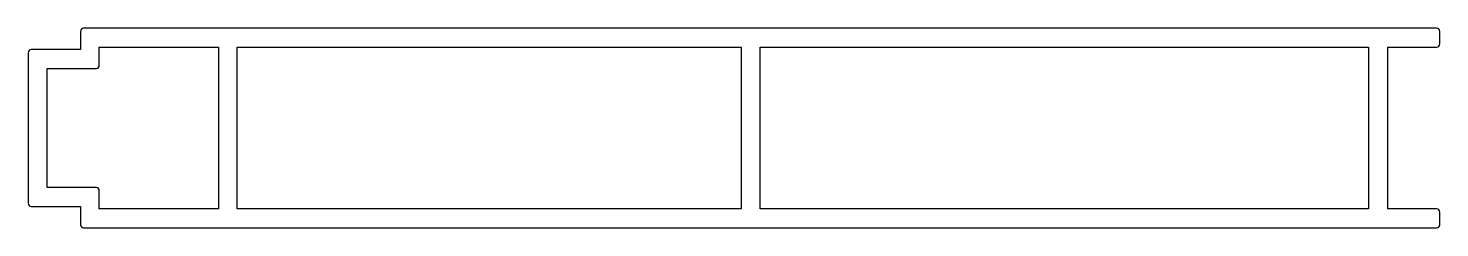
# Model space of a CAD drawing. Extents: x 1825 to 1960, y 2161 to 2180.
import ezdxf

# ---------------------------------------------------------------- set-up
doc = ezdxf.new("R2010")
doc.units = 0
doc.layers.get('0').update_dxf_attribs({"linetype": 'CONTINUOUS'})

msp = doc.modelspace()

# ---------------------------------------------------------------- linework, layer by layer
for p, q in [((1830.29, 2179.68), (1830.29, 2177.93)), ((1959.99, 2179.98), (1830.59, 2179.98)), ((1960.29, 2178.48), (1960.29, 2179.68)), ((1825.29, 2177.63), (1825.29, 2163.23)), ((1830.29, 2177.93), (1825.59, 2177.93)), ((1832.09, 2178.18), (1843.49, 2178.18)), ((1832.09, 2176.43), (1832.09, 2178.18)), ((1843.49, 2178.18), (1843.49, 2162.68)), ((1845.29, 2162.68), (1845.29, 2178.18)), ((1845.29, 2178.18), (1893.49, 2178.18)), ((1893.49, 2178.18), (1893.49, 2162.68)), ((1895.29, 2178.18), (1953.49, 2178.18)), ((1895.29, 2162.68), (1895.29, 2178.18)), ((1953.49, 2178.18), (1953.49, 2162.68)), ((1955.29, 2178.18), (1959.99, 2178.18)), ((1955.29, 2178.18), (1955.29, 2162.68)), ((1827.09, 2164.73), (1827.09, 2176.13)), ((1827.09, 2176.13), (1831.79, 2176.13)), ((1831.79, 2164.73), (1827.09, 2164.73)), ((1832.09, 2162.68), (1832.09, 2164.43)), ((1825.59, 2162.93), (1830.29, 2162.93)), ((1830.29, 2162.93), (1830.29, 2161.18)), ((1843.49, 2162.68), (1832.09, 2162.68)), ((1893.49, 2162.68), (1845.29, 2162.68)), ((1953.49, 2162.68), (1895.29, 2162.68)), ((1959.99, 2162.68), (1955.29, 2162.68)), ((1960.29, 2161.18), (1960.29, 2162.38)), ((1830.59, 2160.88), (1959.99, 2160.88))]:
    msp.add_line(p, q)
for centre, start, end in [((1830.59, 2179.68), 90, 180), ((1959.99, 2179.68), 0, 90), ((1825.59, 2177.63), 90, 180), ((1959.99, 2178.48), 270, 0), ((1831.79, 2176.43), 270, 0), ((1831.79, 2164.43), 0, 90), ((1825.59, 2163.23), 180, 270), ((1959.99, 2162.38), 0, 90), ((1830.59, 2161.18), 180, 270), ((1959.99, 2161.18), 270, 360)]:
    msp.add_arc(centre, 0.3, start, end)

doc.saveas('drawing.dxf')
